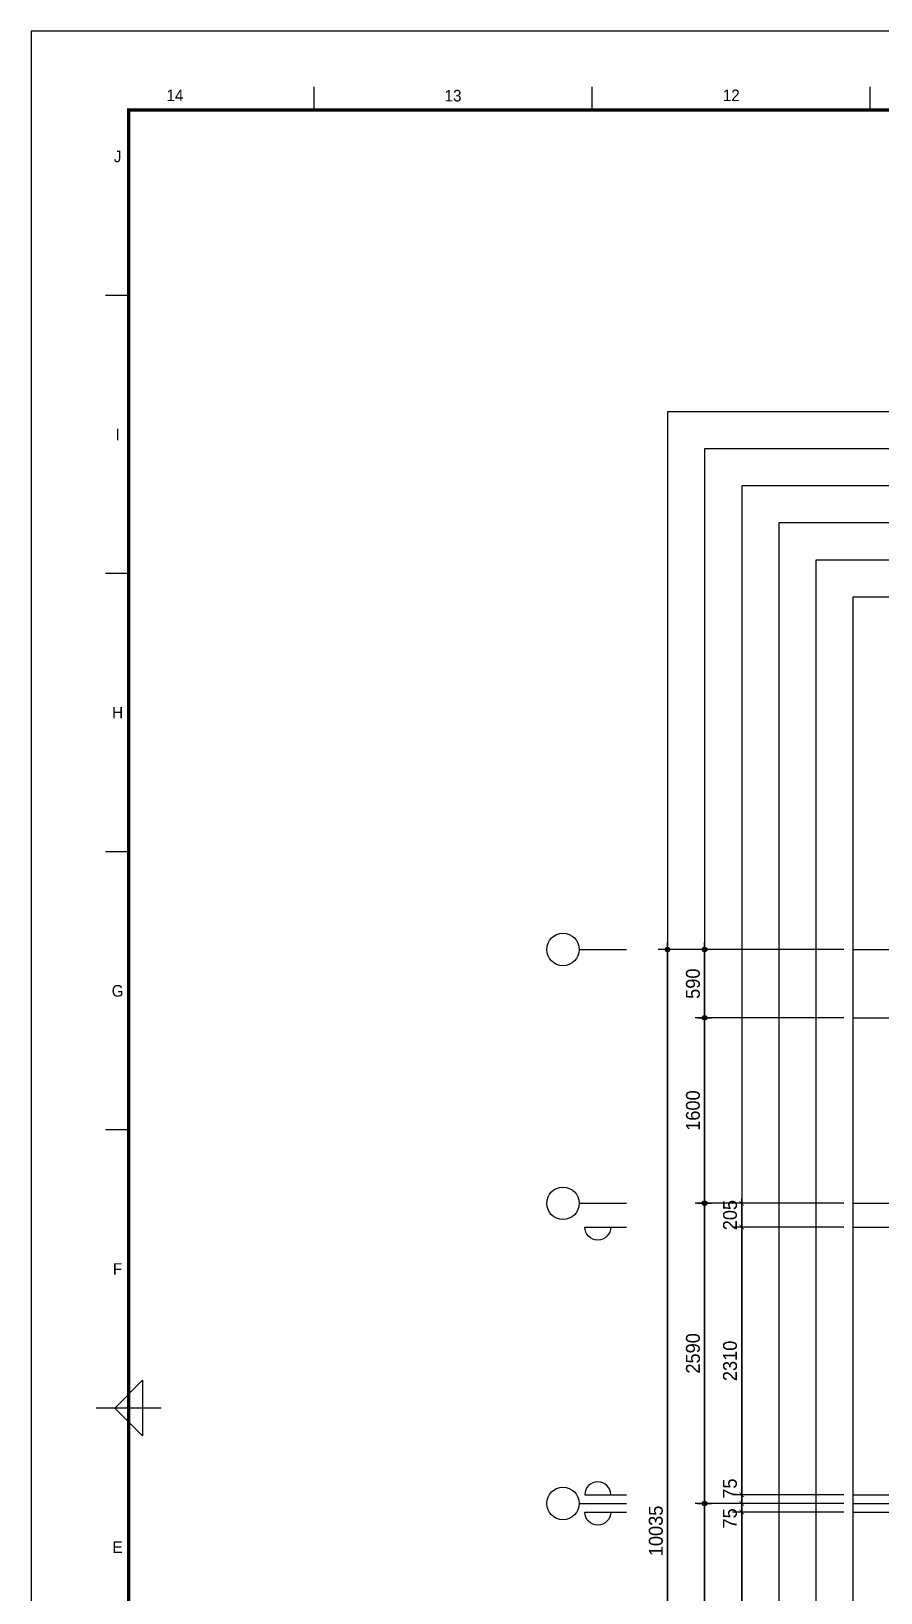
# Model space of a CAD drawing. Header units: millimetres. Extents: x -24416 to 92204, y -190080 to 23760.
# Drawn here: x 50154 to 57484, y 10286 to 23760 of the extents above; entities that cross this region are included whole.
import ezdxf
from ezdxf.enums import TextEntityAlignment as Align
from ezdxf.xclip import XClip

# ---------------------------------------------------------------- set-up
doc = ezdxf.new("R2010")
doc.units = ezdxf.units.MM
doc.header["$LTSCALE"] = 50
doc.header["$XCLIPFRAME"] = 0
doc.linetypes.add('AUDIT_D_220706163347-0', pattern=[0])
doc.linetypes.add('CEN', pattern=[62, 60, -1, 0, -1])
doc.layers.get('defpoints').update_dxf_attribs({"color": 139})
for name, color, linetype in [('A-치수', 7, 'AUDIT_D_220706163347-0'), ('AA-BORD-FORM', 7, 'Continuous'), ('AA-BORD-TEXT', 3, 'Continuous'), ('AA-XXXX-DIMS', 7, 'Continuous'), ('CEN_CON', 1, 'CEN'), ('CEN_WALL', 12, 'CEN'), ('DIM', 7, 'AUDIT_D_220706163347-0')]:
    doc.layers.add(name, color=color, linetype=linetype)
doc.layers.add('MC', color=135, linetype='Continuous', plot=False)
doc.styles.add('HAUD01', font='Dotum.ttf')
doc.styles.add('맑은고딕', font='malgun.ttf', dxfattribs={"width": 0.9})
doc.dimstyles.new('DIM_40', dxfattribs={"dimscale": 40, "dimtxt": 3, "dimasz": 1, "dimexe": 2, "dimexo": 2, "dimgap": 1, "dimtad": 1, "dimdec": 0, "dimzin": 0, "dimdsep": 46, "dimtxsty": '맑은고딕', "dimblk1": 'DIMDOT', "dimblk2": 'DIMDOT', "dimsah": 1, "dimcen": 0.09, "dimdle": 2, "dimclrd": 7, "dimclre": 7, "dimclrt": 3, "dimadec": 0, "dimazin": 0, "dimtfac": 1, "dimtdec": 0, "dimtix": 1, "dimtmove": 2, "dimatfit": 3, "dimldrblk": 'DIMDOT', "dimfxl": 2, "dimtolj": 1, "dimtzin": 0, "dimarcsym": 0})
doc.dimstyles.new('MCDIM_40', dxfattribs={"dimscale": 40, "dimtxt": 3, "dimasz": 1, "dimexe": 2, "dimexo": 2, "dimgap": 1, "dimtad": 1, "dimdec": 0, "dimzin": 0, "dimdsep": 46, "dimtxsty": '맑은고딕', "dimblk1": 'ARCHTICK', "dimblk2": 'ARCHTICK', "dimsah": 1, "dimcen": 0.09, "dimdle": 2, "dimclrd": 7, "dimclre": 7, "dimclrt": 3, "dimadec": 0, "dimazin": 0, "dimtfac": 1, "dimtdec": 0, "dimtix": 1, "dimtmove": 2, "dimatfit": 3, "dimldrblk": 'ARCHTICK', "dimfxl": 1, "dimtolj": 1, "dimtzin": 0, "dimarcsym": 0})

# ---------------------------------------------------------------- blocks, each defined once
blk = doc.blocks.new('U-76A(확장)')
at = {"layer": 'CEN_CON'}
for p, q in [((14635, 10035), (4795, 10035)), ((14635, 9445), (11296, 9445))]:
    blk.add_line(p, q, dxfattribs=at)
at = {"layer": 'CEN_WALL'}
for p, q in [((14635, 7845), (11865, 7845)), ((14635, 5255), (9975, 5255))]:
    blk.add_line(p, q, dxfattribs=at)
at = {"layer": 'MC'}
for p, q in [((14635, 7640), (11865, 7640)), ((14635, 5330), (9975, 5330)), ((14635, 5180), (9975, 5180))]:
    blk.add_line(p, q, dxfattribs=at)
blk = doc.blocks.new('DIMDOT')
at = {"layer": 'AA-XXXX-DIMS'}
for p, q in [((-1.5, 0), (1.5, 0)), ((0, -1.5), (0, 1.5))]:
    blk.add_line(p, q, dxfattribs=at)
for radius in [0.5, 0.25]:
    blk.add_circle((0, 0), radius, dxfattribs=at)
blk = doc.blocks.new('*D588')
at = {"layer": 'defpoints', "color": 0, "transparency": 16777216}
for p in [(5490, -7923), (7090, -7923), (7090, -17958)]:
    blk.add_point(p, dxfattribs=at)
at = {"layer": 'DIM', "color": 7, "lineweight": -2, "transparency": 16777216}
for p, q in [((7010, -7923), (5410, -7923)), ((5490, -17918), (5490, -7963)), ((7010, -17958), (5410, -17958))]:
    blk.add_line(p, q, dxfattribs=at)
at = {"layer": 'DIM', "color": 7, "lineweight": -2, "transparency": 16777216, "xscale": 40, "yscale": 40, "zscale": 40}
for p, rotation in [((5490, -7923), 90), ((5490, -17958), 270)]:
    blk.add_blockref('DIMDOT', p, dxfattribs=dict(at, rotation=rotation))
at = {"layer": 'DIM', "color": 3, "transparency": 16777216, "insert": (5390, -12940), "char_height": 120, "attachment_point": 5, "rotation": 90, "style": 'HAUD01'}
blk.add_mtext('\\A1;10035', dxfattribs=at)
blk = doc.blocks.new('*D590')
at = {"layer": 'defpoints', "color": 0, "transparency": 16777216}
for p in [(5810, -12703), (7090, -12703), (7090, -16278)]:
    blk.add_point(p, dxfattribs=at)
at = {"layer": 'DIM', "color": 7, "lineweight": -2, "transparency": 16777216}
for p, q in [((7010, -12703), (5730, -12703)), ((5810, -16238), (5810, -12743)), ((7010, -16278), (5730, -16278))]:
    blk.add_line(p, q, dxfattribs=at)
at = {"layer": 'DIM', "color": 7, "lineweight": -2, "transparency": 16777216, "xscale": 40, "yscale": 40, "zscale": 40}
for p, rotation in [((5810, -12703), 90), ((5810, -16278), 270)]:
    blk.add_blockref('DIMDOT', p, dxfattribs=dict(at, rotation=rotation))
at = {"layer": 'DIM', "color": 3, "transparency": 16777216, "insert": (5710, -14490), "char_height": 120, "attachment_point": 5, "rotation": 90, "style": 'HAUD01'}
blk.add_mtext('\\A1;3575', dxfattribs=at)
blk = doc.blocks.new('*D591')
at = {"layer": 'defpoints', "color": 0, "transparency": 16777216}
for p in [(5810, -10113), (7090, -10113), (7090, -12703)]:
    blk.add_point(p, dxfattribs=at)
at = {"layer": 'DIM', "color": 7, "lineweight": -2, "transparency": 16777216}
for p, q in [((7010, -10113), (5730, -10113)), ((5810, -12663), (5810, -10153)), ((7010, -12703), (5730, -12703))]:
    blk.add_line(p, q, dxfattribs=at)
at = {"layer": 'DIM', "color": 7, "lineweight": -2, "transparency": 16777216, "xscale": 40, "yscale": 40, "zscale": 40}
for p, rotation in [((5810, -10113), 90), ((5810, -12703), 270)]:
    blk.add_blockref('DIMDOT', p, dxfattribs=dict(at, rotation=rotation))
at = {"layer": 'DIM', "color": 3, "transparency": 16777216, "insert": (5710, -11408), "char_height": 120, "attachment_point": 5, "rotation": 90, "style": 'HAUD01'}
blk.add_mtext('\\A1;2590', dxfattribs=at)
blk = doc.blocks.new('*D592')
at = {"layer": 'defpoints', "color": 0, "transparency": 16777216}
for p in [(5810, -8513), (7090, -8513), (7090, -10113)]:
    blk.add_point(p, dxfattribs=at)
at = {"layer": 'DIM', "color": 7, "lineweight": -2, "transparency": 16777216}
for p, q in [((7010, -8513), (5730, -8513)), ((5810, -10073), (5810, -8553)), ((7010, -10113), (5730, -10113))]:
    blk.add_line(p, q, dxfattribs=at)
at = {"layer": 'DIM', "color": 7, "lineweight": -2, "transparency": 16777216, "xscale": 40, "yscale": 40, "zscale": 40}
for p, rotation in [((5810, -8513), 90), ((5810, -10113), 270)]:
    blk.add_blockref('DIMDOT', p, dxfattribs=dict(at, rotation=rotation))
at = {"layer": 'DIM', "color": 3, "transparency": 16777216, "insert": (5710, -9313), "char_height": 120, "attachment_point": 5, "rotation": 90, "style": 'HAUD01'}
blk.add_mtext('\\A1;1600', dxfattribs=at)
blk = doc.blocks.new('*D593')
at = {"layer": 'defpoints', "color": 0, "transparency": 16777216}
for p in [(5810, -7923), (7090, -7923), (7090, -8513)]:
    blk.add_point(p, dxfattribs=at)
at = {"layer": 'DIM', "color": 7, "lineweight": -2, "transparency": 16777216}
for p, q in [((7010, -7923), (5730, -7923)), ((5810, -8473), (5810, -7963)), ((7010, -8513), (5730, -8513))]:
    blk.add_line(p, q, dxfattribs=at)
at = {"layer": 'DIM', "color": 7, "lineweight": -2, "transparency": 16777216, "xscale": 40, "yscale": 40, "zscale": 40}
for p, rotation in [((5810, -7923), 90), ((5810, -8513), 270)]:
    blk.add_blockref('DIMDOT', p, dxfattribs=dict(at, rotation=rotation))
at = {"layer": 'DIM', "color": 3, "transparency": 16777216, "insert": (5710, -8218), "char_height": 120, "attachment_point": 5, "rotation": 90, "style": 'HAUD01'}
blk.add_mtext('\\A1;590', dxfattribs=at)
blk = doc.blocks.new('_ArchTick')
at = {"color": 0, "linetype": 'ByBlock', "const_width": 0.15}
blk.add_lwpolyline([(-0.5, -0.5), (0.5, 0.5)], dxfattribs=at)
blk = doc.blocks.new('*D595')
at = {"layer": 'defpoints', "color": 0, "transparency": 16777216}
for p in [(6130, -12778), (7090, -12778), (7090, -16078)]:
    blk.add_point(p, dxfattribs=at)
at = {"layer": 'DIM', "color": 7, "lineweight": -2, "transparency": 16777216}
for p, q in [((7010, -12778), (6050, -12778)), ((6130, -16158), (6130, -12698)), ((7010, -16078), (6050, -16078))]:
    blk.add_line(p, q, dxfattribs=at)
at = {"layer": 'DIM', "color": 7, "lineweight": -2, "transparency": 16777216, "xscale": 40, "yscale": 40, "zscale": 40}
for p, rotation in [((6130, -12778), 90), ((6130, -16078), 270)]:
    blk.add_blockref('_ArchTick', p, dxfattribs=dict(at, rotation=rotation))
at = {"layer": 'DIM', "color": 3, "transparency": 16777216, "insert": (6030, -14428), "char_height": 120, "attachment_point": 5, "rotation": 90, "style": 'HAUD01'}
blk.add_mtext('\\A1;3300', dxfattribs=at)
blk = doc.blocks.new('*D596')
at = {"layer": 'defpoints', "color": 0, "transparency": 16777216}
for p in [(6130, -12703), (7090, -12703), (7090, -12778)]:
    blk.add_point(p, dxfattribs=at)
at = {"layer": 'DIM', "color": 7, "lineweight": -2, "transparency": 16777216}
for p, q in [((6130, -12703), (6130, -12663)), ((7010, -12703), (6050, -12703)), ((7010, -12778), (6050, -12778)), ((6130, -12778), (6130, -12703)), ((6130, -12778), (6130, -12818))]:
    blk.add_line(p, q, dxfattribs=at)
at = {"layer": 'DIM', "color": 7, "lineweight": -2, "transparency": 16777216, "xscale": 40, "yscale": 40, "zscale": 40}
for p, rotation in [((6130, -12703), 270), ((6130, -12778), 90)]:
    blk.add_blockref('_ArchTick', p, dxfattribs=dict(at, rotation=rotation))
at = {"layer": 'DIM', "color": 3, "transparency": 16777216, "insert": (6029, -12832), "char_height": 120, "attachment_point": 5, "rotation": 90, "style": 'HAUD01'}
blk.add_mtext('\\A1;75', dxfattribs=at)
blk = doc.blocks.new('*D597')
at = {"layer": 'defpoints', "color": 0, "transparency": 16777216}
for p in [(6130, -12628), (7090, -12628), (7090, -12703)]:
    blk.add_point(p, dxfattribs=at)
at = {"layer": 'DIM', "color": 7, "lineweight": -2, "transparency": 16777216}
for p, q in [((7010, -12628), (6050, -12628)), ((6130, -12628), (6130, -12588)), ((6130, -12703), (6130, -12628)), ((7010, -12703), (6050, -12703)), ((6130, -12703), (6130, -12743))]:
    blk.add_line(p, q, dxfattribs=at)
at = {"layer": 'DIM', "color": 7, "lineweight": -2, "transparency": 16777216, "xscale": 40, "yscale": 40, "zscale": 40}
for p, rotation in [((6130, -12628), 270), ((6130, -12703), 90)]:
    blk.add_blockref('_ArchTick', p, dxfattribs=dict(at, rotation=rotation))
at = {"layer": 'DIM', "color": 3, "transparency": 16777216, "insert": (6029, -12575), "char_height": 120, "attachment_point": 5, "rotation": 90, "style": 'HAUD01'}
blk.add_mtext('\\A1;75', dxfattribs=at)
blk = doc.blocks.new('*D598')
at = {"layer": 'defpoints', "color": 0, "transparency": 16777216}
for p in [(6130, -10318), (7090, -10318), (7090, -12628)]:
    blk.add_point(p, dxfattribs=at)
at = {"layer": 'DIM', "color": 7, "lineweight": -2, "transparency": 16777216}
for p, q in [((6130, -12708), (6130, -10238)), ((7010, -10318), (6050, -10318)), ((7010, -12628), (6050, -12628))]:
    blk.add_line(p, q, dxfattribs=at)
at = {"layer": 'DIM', "color": 7, "lineweight": -2, "transparency": 16777216, "xscale": 40, "yscale": 40, "zscale": 40}
for p, rotation in [((6130, -10318), 90), ((6130, -12628), 270)]:
    blk.add_blockref('_ArchTick', p, dxfattribs=dict(at, rotation=rotation))
at = {"layer": 'DIM', "color": 3, "transparency": 16777216, "insert": (6030, -11473), "char_height": 120, "attachment_point": 5, "rotation": 90, "style": 'HAUD01'}
blk.add_mtext('\\A1;2310', dxfattribs=at)
blk = doc.blocks.new('*D599')
at = {"layer": 'defpoints', "color": 0, "transparency": 16777216}
for p in [(6130, -10113), (7090, -10113), (7090, -10318)]:
    blk.add_point(p, dxfattribs=at)
at = {"layer": 'DIM', "color": 7, "lineweight": -2, "transparency": 16777216}
for p, q in [((6130, -10113), (6130, -10073)), ((7010, -10113), (6050, -10113)), ((6130, -10318), (6130, -10113)), ((7010, -10318), (6050, -10318)), ((6130, -10318), (6130, -10358))]:
    blk.add_line(p, q, dxfattribs=at)
at = {"layer": 'DIM', "color": 7, "lineweight": -2, "transparency": 16777216, "xscale": 40, "yscale": 40, "zscale": 40}
for p, rotation in [((6130, -10113), 270), ((6130, -10318), 90)]:
    blk.add_blockref('_ArchTick', p, dxfattribs=dict(at, rotation=rotation))
at = {"layer": 'DIM', "color": 3, "transparency": 16777216, "insert": (6030, -10215), "char_height": 120, "attachment_point": 5, "rotation": 90, "style": 'HAUD01'}
blk.add_mtext('\\A1;205', dxfattribs=at)
blk = doc.blocks.new('중심')
at = {"layer": 'DIM'}
blk.add_line((-350, 0), (0, 0), dxfattribs=at)
blk.add_circle((-470, 0), 120, dxfattribs=at)
blk = doc.blocks.new('XR-FORM 청주월명')
at = {"layer": 'AA-BORD-FORM', "color": 2}
for p, q in [((61, 577), (61, 582)), ((121, 577), (121, 582)), ((181, 577), (181, 582)), ((21, 537), (16, 537)), ((21, 477), (16, 477)), ((21, 417), (16, 417)), ((21, 357), (16, 357)), ((28, 297), (14, 297))]:
    blk.add_line(p, q, dxfattribs=at)
at = {"layer": 'AA-BORD-FORM', "color": 1}
blk.add_lwpolyline([(0, 0), (841, 0), (841, 594), (0, 594)], close=True, dxfattribs=at)
at = {"layer": 'AA-BORD-FORM', "color": 2, "const_width": 0.682}
blk.add_lwpolyline([(21, 17), (21, 577), (821, 577), (821, 17)], close=True, dxfattribs=at)
at = {"layer": 'AA-BORD-FORM', "color": 2}
blk.add_lwpolyline([(24, 291), (18, 297), (24, 303)], close=True, dxfattribs=at)
at = {"layer": 'AA-BORD-TEXT', "color": 7, "style": 'HAUD01'}
for s, p in [('14', (31, 580.17)), ('13', (91, 580.1)), ('12', (151, 580.17)), ('J', (18.63, 567)), ('I', (18.67, 507)), ('H', (18.63, 447)), ('G', (18.63, 387)), ('F', (18.61, 327)), ('E', (18.61, 267))]:
    blk.add_text(s, height=2.5, dxfattribs=at).set_placement(p, align=Align.MIDDLE_CENTER)
blk = doc.blocks.new('DIM-1108')
at = {"layer": 'DIM'}
for points in [[(5000.2, -10317.9, -1), (4776.2, -10317.9), (5136.2, -10317.9)], [(5000.2, -12627.9, 1), (4776.2, -12627.9), (5136.2, -12627.9)], [(5000.2, -12777.9, -1), (4776.2, -12777.9), (5136.2, -12777.9)]]:
    blk.add_lwpolyline(points, format="xyb", dxfattribs=at)
at = {"layer": 'A-치수', "xscale": 1.166666666666666, "yscale": 1.166666666666666, "zscale": 1.166666666666666}
for p in [(5136.2, -7922.9), (5136.2, -10112.9), (5136.2, -12702.9)]:
    blk.add_blockref('중심', p, dxfattribs=at)
at = {"layer": 'DIM'}
for base, p1, p2, dimstyle, override, picture, middle in [((5490, -7922.9), (7090, -17957.9), (7090, -7922.9), 'DIM_40', {"dimscale": 40, "dimtxsty": 'HAUD01'}, '*D588', (5390, -12940.4)), ((5810, -7922.9), (7090, -8512.9), (7090, -7922.9), 'DIM_40', {"dimscale": 40, "dimtxsty": 'HAUD01'}, '*D593', (5710, -8217.9)), ((5810, -8512.9), (7090, -10112.9), (7090, -8512.9), 'DIM_40', {"dimscale": 40, "dimtxsty": 'HAUD01'}, '*D592', (5710, -9312.9)), ((5810, -10112.9), (7090, -12702.9), (7090, -10112.9), 'DIM_40', {"dimscale": 40, "dimtxsty": 'HAUD01'}, '*D591', (5710, -11407.9)), ((6130, -10112.9), (7090, -10317.9), (7090, -10112.9), 'MCDIM_40', {"dimtxsty": 'HAUD01'}, '*D599', (6030, -10215.4)), ((6130, -10317.9), (7090, -12627.9), (7090, -10317.9), 'MCDIM_40', {"dimtxsty": 'HAUD01'}, '*D598', (6030, -11472.9)), ((5810, -12702.9), (7090, -16277.9), (7090, -12702.9), 'DIM_40', {"dimscale": 40, "dimtxsty": 'HAUD01'}, '*D590', (5710, -14490.4)), ((6130, -12777.9), (7090, -16077.9), (7090, -12777.9), 'MCDIM_40', {"dimtxsty": 'HAUD01'}, '*D595', (6030, -14427.9))]:
    dim = blk.add_linear_dim(base=base, p1=p1, p2=p2, angle=90, dimstyle=dimstyle, override=override, dxfattribs=at)
    dim.commit()
    dim.dimension.update_dxf_attribs({"geometry": picture, "text_midpoint": middle})
for base, p1, p2, picture, middle in [((6130, -12627.9), (7090, -12702.9), (7090, -12627.9), '*D597', (6029, -12575.4)), ((6130, -12702.9), (7090, -12777.9), (7090, -12702.9), '*D596', (6029, -12832.2))]:
    dim = blk.add_linear_dim(base=base, p1=p1, p2=p2, angle=90, dimstyle='MCDIM_40', override={"dimtxsty": 'HAUD01'}, dxfattribs=at)
    dim.commit()
    dim.dimension.update_dxf_attribs({"geometry": picture, "text_midpoint": middle, "dimtype": 128})

msp = doc.modelspace()

# ---------------------------------------------------------------- linework, layer by layer
at = {"layer": 'defpoints'}
for points in [[(74811, 20477), (55644, 20477), (55644, 3902), (74811, 3902)], [(74491, 20157), (55964, 20157), (55964, 4222), (74491, 4222)], [(74171, 19837), (56284, 19837), (56284, 4542), (74171, 4542)], [(73851, 19517), (56604, 19517), (56604, 4862), (73851, 4862)], [(73531, 19197), (56924, 19197), (56924, 5182), (73531, 5182)], [(73211, 18877), (57244, 18877), (57244, 5502), (73211, 5502)]]:
    msp.add_lwpolyline(points, close=True, dxfattribs=at)

# ---------------------------------------------------------------- block references
at = {"xscale": 40, "yscale": 40, "zscale": 40}
msp.add_blockref('XR-FORM 청주월명', (50154, 0), dxfattribs=at)
msp.add_blockref('DIM-1108', (50154, 23760))
ref = msp.add_blockref('U-76A(확장)', (71879, 5802), dxfattribs=dict(xscale=-1))
XClip(ref).set_block_clipping_path([(-1332.1523822156, -300), (14635, 13075.0000000001)])

doc.saveas('drawing.dxf')
